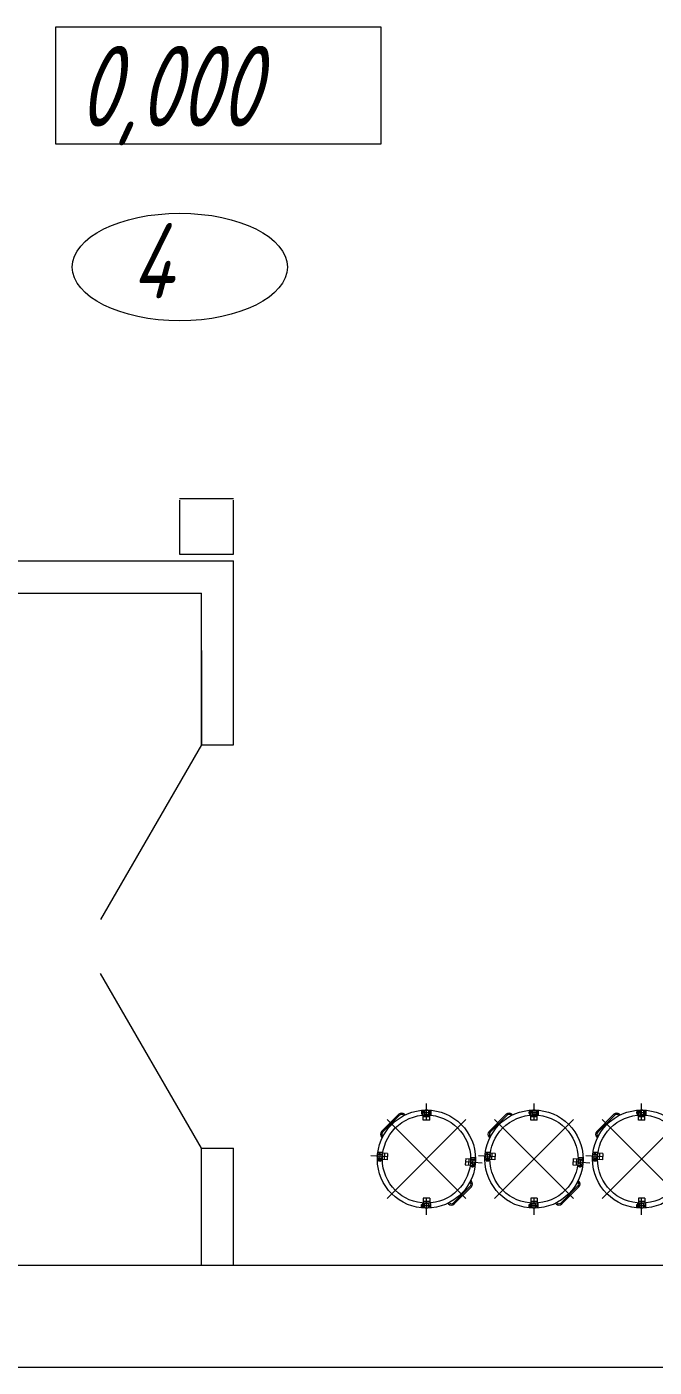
# Model space of a CAD drawing. Header units: millimetres. Extents: x 1337 to 8186, y 1899 to 5236.
# Drawn here: x 5361.6 to 5395.2, y 2680.5 to 2752.3 of the extents above; entities that cross this region are included whole.
import ezdxf

# ---------------------------------------------------------------- set-up
doc = ezdxf.new("R2010")
doc.units = ezdxf.units.MM
doc.layers.add('Линия связи (Вновь)', color=3, linetype='Continuous', lineweight=60)
doc.layers.add('Строительный', color=251, linetype='Continuous', lineweight=13)
doc.styles.add('Simplex', font='simplex.shx', dxfattribs={"width": 0.7, "oblique": 15})

# ---------------------------------------------------------------- blocks, each defined once
blk = doc.blocks.new('A$C178B2837')
at = {"layer": 'Строительный', "ltscale": 100}
for p, q in [((559.648, 357.671), (571.742, 357.671)), ((559.648, 353.3), (559.648, 357.671)), ((571.742, 357.671), (571.742, 353.3)), ((571.742, 353.3), (559.648, 353.3)), ((564.253, 340.124), (566.253, 340.124)), ((564.253, 340.061), (564.253, 338.061)), ((566.253, 338.061), (566.253, 340.061)), ((564.253, 338.061), (566.253, 338.061)), ((534.966, 337.811), (566.263, 337.811)), ((566.263, 330.964), (566.263, 337.811)), ((534.966, 336.61), (565.063, 336.61)), ((565.063, 330.964), (565.063, 336.61)), ((565.063, 330.964), (565.063, 336.61)), ((565.063, 334.467), (565.063, 330.964)), ((565.063, 330.964), (561.313, 324.469)), ((565.063, 330.964), (566.263, 330.964)), ((565.063, 315.964), (561.313, 322.459)), ((573.435, 317.008), (573.435, 317.628)), ((577.435, 317.008), (577.435, 317.628)), ((581.435, 317.008), (581.435, 317.628)), ((571.767, 316.586), (572.403, 317.222)), ((571.802, 316.55), (572.438, 317.187)), ((572.615, 317.222), (572.641, 317.196)), ((573.234, 317.284), (573.555, 317.284)), ((573.288, 317.331), (573.256, 317.331)), ((573.256, 317.331), (573.256, 317.237)), ((573.256, 317.237), (573.288, 317.237)), ((573.288, 317.187), (573.288, 317.372)), ((573.315, 317.008), (573.315, 317.374)), ((573.365, 317.32), (573.315, 317.32)), ((573.555, 317.128), (573.315, 317.128)), ((573.365, 317.345), (573.365, 317.198)), ((573.505, 317.198), (573.365, 317.198)), ((573.505, 317.345), (573.505, 317.198)), ((573.555, 317.32), (573.505, 317.32)), ((573.555, 317.008), (573.555, 317.374)), ((573.555, 317.358), (573.594, 317.358)), ((573.594, 317.202), (573.555, 317.202)), ((573.594, 317.358), (573.594, 317.202)), ((575.767, 316.586), (576.403, 317.222)), ((575.802, 316.55), (576.438, 317.187)), ((576.615, 317.222), (576.641, 317.196)), ((577.234, 317.284), (577.555, 317.284)), ((577.288, 317.331), (577.256, 317.331)), ((577.256, 317.331), (577.256, 317.237)), ((577.256, 317.237), (577.288, 317.237)), ((577.288, 317.187), (577.288, 317.372)), ((577.315, 317.008), (577.315, 317.374)), ((577.365, 317.32), (577.315, 317.32)), ((577.555, 317.128), (577.315, 317.128)), ((577.365, 317.345), (577.365, 317.198)), ((577.505, 317.198), (577.365, 317.198)), ((577.505, 317.345), (577.505, 317.198)), ((577.555, 317.32), (577.505, 317.32)), ((577.555, 317.008), (577.555, 317.374)), ((577.555, 317.358), (577.594, 317.358)), ((577.594, 317.202), (577.555, 317.202)), ((577.594, 317.358), (577.594, 317.202)), ((579.767, 316.586), (580.403, 317.222)), ((579.802, 316.55), (580.438, 317.187)), ((580.615, 317.222), (580.641, 317.196)), ((581.234, 317.284), (581.555, 317.284)), ((581.288, 317.331), (581.256, 317.331)), ((581.256, 317.331), (581.256, 317.237)), ((581.256, 317.237), (581.288, 317.237)), ((581.288, 317.187), (581.288, 317.372)), ((581.315, 317.008), (581.315, 317.374)), ((581.365, 317.32), (581.315, 317.32)), ((581.555, 317.128), (581.315, 317.128)), ((581.365, 317.345), (581.365, 317.198)), ((581.505, 317.198), (581.365, 317.198)), ((581.505, 317.345), (581.505, 317.198)), ((581.555, 317.32), (581.505, 317.32)), ((581.555, 317.008), (581.555, 317.374)), ((581.555, 317.358), (581.594, 317.358)), ((581.594, 317.202), (581.555, 317.202)), ((581.594, 317.358), (581.594, 317.202)), ((574.903, 314.086), (571.968, 317.021)), ((571.968, 314.086), (574.903, 317.021)), ((573.555, 317.008), (573.315, 317.008)), ((578.903, 314.086), (575.968, 317.021)), ((575.968, 314.086), (578.903, 317.021)), ((577.555, 317.008), (577.315, 317.008)), ((582.903, 314.086), (579.968, 317.021)), ((579.968, 314.086), (582.903, 317.021)), ((581.555, 317.008), (581.315, 317.008)), ((571.767, 316.374), (571.792, 316.348)), ((575.767, 316.374), (575.792, 316.348)), ((579.767, 316.374), (579.792, 316.348)), ((565.063, 315.964), (566.263, 315.964)), ((565.063, 311.614), (565.063, 315.964)), ((566.263, 311.614), (566.263, 315.964)), ((571.365, 315.686), (571.983, 315.646)), ((571.991, 315.766), (571.626, 315.789)), ((571.642, 315.788), (571.645, 315.827)), ((571.643, 315.598), (571.789, 315.588)), ((571.645, 315.827), (571.8, 315.817)), ((571.652, 315.738), (571.798, 315.728)), ((571.668, 315.596), (571.665, 315.546)), ((571.68, 315.786), (571.677, 315.736)), ((571.695, 315.463), (571.716, 315.784)), ((571.798, 315.728), (571.789, 315.588)), ((571.8, 315.817), (571.798, 315.778)), ((571.871, 315.774), (571.856, 315.534)), ((571.991, 315.766), (571.976, 315.526)), ((575.091, 315.607), (575.088, 315.568)), ((575.246, 315.597), (575.091, 315.607)), ((575.244, 315.558), (575.246, 315.597)), ((575.365, 315.686), (575.983, 315.646)), ((575.991, 315.766), (575.626, 315.789)), ((575.642, 315.788), (575.645, 315.827)), ((575.643, 315.598), (575.789, 315.588)), ((575.645, 315.827), (575.8, 315.817)), ((575.652, 315.738), (575.798, 315.728)), ((575.668, 315.596), (575.665, 315.546)), ((575.68, 315.786), (575.677, 315.736)), ((575.695, 315.463), (575.716, 315.784)), ((575.798, 315.728), (575.789, 315.588)), ((575.8, 315.817), (575.798, 315.778)), ((575.871, 315.774), (575.856, 315.534)), ((575.991, 315.766), (575.976, 315.526)), ((579.091, 315.607), (579.088, 315.568)), ((579.246, 315.597), (579.091, 315.607)), ((579.244, 315.558), (579.246, 315.597)), ((579.365, 315.686), (579.983, 315.646)), ((579.991, 315.766), (579.626, 315.789)), ((579.642, 315.788), (579.645, 315.827)), ((579.643, 315.598), (579.789, 315.588)), ((579.645, 315.827), (579.8, 315.817)), ((579.652, 315.738), (579.798, 315.728)), ((579.668, 315.596), (579.665, 315.546)), ((579.68, 315.786), (579.677, 315.736)), ((579.695, 315.463), (579.716, 315.784)), ((579.798, 315.728), (579.789, 315.588)), ((579.8, 315.817), (579.798, 315.778)), ((579.871, 315.774), (579.856, 315.534)), ((579.991, 315.766), (579.976, 315.526)), ((571.976, 315.526), (571.61, 315.55)), ((571.796, 315.511), (571.611, 315.523)), ((571.652, 315.52), (571.65, 315.488)), ((571.65, 315.488), (571.743, 315.482)), ((571.743, 315.482), (571.745, 315.514)), ((574.895, 315.58), (574.88, 315.341)), ((574.88, 315.341), (575.245, 315.317)), ((574.887, 315.461), (575.506, 315.421)), ((574.895, 315.58), (575.26, 315.557)), ((575.015, 315.573), (574.999, 315.333)), ((575.056, 315.302), (575.241, 315.29)), ((575.081, 315.518), (575.073, 315.379)), ((575.219, 315.369), (575.073, 315.379)), ((575.228, 315.509), (575.081, 315.518)), ((575.105, 315.267), (575.107, 315.299)), ((575.198, 315.261), (575.105, 315.267)), ((575.15, 315.242), (575.17, 315.563)), ((575.194, 315.371), (575.191, 315.321)), ((575.2, 315.293), (575.198, 315.261)), ((575.206, 315.56), (575.203, 315.511)), ((575.976, 315.526), (575.61, 315.55)), ((575.796, 315.511), (575.611, 315.523)), ((575.652, 315.52), (575.65, 315.488)), ((575.65, 315.488), (575.743, 315.482)), ((575.743, 315.482), (575.745, 315.514)), ((578.895, 315.58), (578.88, 315.341)), ((578.88, 315.341), (579.245, 315.317)), ((578.887, 315.461), (579.506, 315.421)), ((578.895, 315.58), (579.26, 315.557)), ((579.015, 315.573), (578.999, 315.333)), ((579.056, 315.302), (579.241, 315.29)), ((579.081, 315.518), (579.073, 315.379)), ((579.219, 315.369), (579.073, 315.379)), ((579.228, 315.509), (579.081, 315.518)), ((579.105, 315.267), (579.107, 315.299)), ((579.198, 315.261), (579.105, 315.267)), ((579.15, 315.242), (579.17, 315.563)), ((579.194, 315.371), (579.191, 315.321)), ((579.2, 315.293), (579.198, 315.261)), ((579.206, 315.56), (579.203, 315.511)), ((579.976, 315.526), (579.61, 315.55)), ((579.796, 315.511), (579.611, 315.523)), ((579.652, 315.52), (579.65, 315.488)), ((579.65, 315.488), (579.743, 315.482)), ((579.743, 315.482), (579.745, 315.514)), ((575.104, 314.733), (575.078, 314.759)), ((579.104, 314.733), (579.078, 314.759)), ((574.432, 313.92), (575.069, 314.556)), ((574.468, 313.885), (575.104, 314.521)), ((578.432, 313.92), (579.069, 314.556)), ((578.468, 313.885), (579.104, 314.521)), ((573.234, 313.823), (573.555, 313.823)), ((573.256, 313.775), (573.256, 313.869)), ((573.256, 313.869), (573.288, 313.869)), ((573.288, 313.775), (573.256, 313.775)), ((573.288, 313.92), (573.288, 313.735)), ((573.315, 314.098), (573.315, 313.732)), ((573.555, 314.098), (573.315, 314.098)), ((573.555, 313.978), (573.315, 313.978)), ((573.365, 313.787), (573.315, 313.787)), ((573.365, 313.762), (573.365, 313.908)), ((573.505, 313.908), (573.365, 313.908)), ((573.435, 313.478), (573.435, 314.098)), ((573.505, 313.762), (573.505, 313.908)), ((573.555, 313.787), (573.505, 313.787)), ((573.555, 314.098), (573.555, 313.732)), ((573.594, 313.905), (573.555, 313.905)), ((573.555, 313.749), (573.594, 313.749)), ((573.594, 313.749), (573.594, 313.905)), ((574.256, 313.885), (574.23, 313.91)), ((577.234, 313.823), (577.555, 313.823)), ((577.256, 313.775), (577.256, 313.869)), ((577.256, 313.869), (577.288, 313.869)), ((577.288, 313.775), (577.256, 313.775)), ((577.288, 313.92), (577.288, 313.735)), ((577.315, 314.098), (577.315, 313.732)), ((577.555, 314.098), (577.315, 314.098)), ((577.555, 313.978), (577.315, 313.978)), ((577.365, 313.787), (577.315, 313.787)), ((577.365, 313.762), (577.365, 313.908)), ((577.505, 313.908), (577.365, 313.908)), ((577.435, 313.478), (577.435, 314.098)), ((577.505, 313.762), (577.505, 313.908)), ((577.555, 313.787), (577.505, 313.787)), ((577.555, 314.098), (577.555, 313.732)), ((577.594, 313.905), (577.555, 313.905)), ((577.555, 313.749), (577.594, 313.749)), ((577.594, 313.749), (577.594, 313.905)), ((578.256, 313.885), (578.23, 313.91)), ((581.234, 313.823), (581.555, 313.823)), ((581.256, 313.775), (581.256, 313.869)), ((581.256, 313.869), (581.288, 313.869)), ((581.288, 313.775), (581.256, 313.775)), ((581.288, 313.92), (581.288, 313.735)), ((581.315, 314.098), (581.315, 313.732)), ((581.555, 314.098), (581.315, 314.098)), ((581.555, 313.978), (581.315, 313.978)), ((581.365, 313.787), (581.315, 313.787)), ((581.365, 313.762), (581.365, 313.908)), ((581.505, 313.908), (581.365, 313.908)), ((581.435, 313.478), (581.435, 314.098)), ((581.505, 313.762), (581.505, 313.908)), ((581.555, 313.787), (581.505, 313.787)), ((581.555, 314.098), (581.555, 313.732)), ((581.594, 313.905), (581.555, 313.905)), ((581.555, 313.749), (581.594, 313.749)), ((581.594, 313.749), (581.594, 313.905)), ((535.063, 311.614), (655.563, 311.614)), ((535.063, 307.814), (655.563, 307.814))]:
    blk.add_line(p, q, dxfattribs=at)
for centre, radius in [((573.435, 315.553), 1.825), ((573.435, 315.553), 1.64), ((577.435, 315.553), 1.825), ((577.435, 315.553), 1.64), ((581.435, 315.553), 1.825), ((581.435, 315.553), 1.64)]:
    blk.add_circle(centre, radius, dxfattribs=at)
for centre, radius, start, end in [((572.509, 317.116), 0.15, 45, 135), ((572.509, 317.116), 0.1, 45, 135), ((573.435, 317.288), 0.09, 38.948, 141.052), ((573.435, 317.288), 0.09, 218.948, 321.052), ((576.509, 317.116), 0.15, 45, 135), ((576.509, 317.116), 0.1, 45, 135), ((577.435, 317.288), 0.09, 38.948, 141.052), ((577.435, 317.288), 0.09, 218.948, 321.052), ((580.509, 317.116), 0.15, 45, 135), ((580.509, 317.116), 0.1, 45, 135), ((581.435, 317.288), 0.09, 38.948, 141.052), ((581.435, 317.288), 0.09, 218.948, 321.052), ((571.873, 316.48), 0.15, 135, 225), ((571.873, 316.48), 0.1, 135, 225), ((575.873, 316.48), 0.15, 135, 225), ((575.873, 316.48), 0.1, 135, 225), ((579.873, 316.48), 0.15, 135, 225), ((579.873, 316.48), 0.1, 135, 225), ((571.704, 315.664), 0.09, 125.2901, 227.3942), ((571.704, 315.664), 0.09, 305.2901, 47.3942), ((575.704, 315.664), 0.09, 125.2901, 227.3942), ((575.704, 315.664), 0.09, 305.2901, 47.3942), ((579.704, 315.664), 0.09, 125.2901, 227.3942), ((579.704, 315.664), 0.09, 305.2901, 47.3942), ((575.167, 315.443), 0.09, 125.2901, 227.3942), ((575.167, 315.443), 0.09, 305.2901, 47.3942), ((579.167, 315.443), 0.09, 125.2901, 227.3942), ((579.167, 315.443), 0.09, 305.2901, 47.3942), ((574.998, 314.627), 0.1, 315, 45), ((574.998, 314.627), 0.15, 315, 45), ((578.998, 314.627), 0.1, 315, 45), ((578.998, 314.627), 0.15, 315, 45), ((573.435, 313.818), 0.09, 38.948, 141.052), ((573.435, 313.818), 0.09, 218.948, 321.052), ((574.362, 313.991), 0.15, 225, 315), ((574.362, 313.991), 0.1, 225, 315), ((577.435, 313.818), 0.09, 38.948, 141.052), ((577.435, 313.818), 0.09, 218.948, 321.052), ((578.362, 313.991), 0.15, 225, 315), ((578.362, 313.991), 0.1, 225, 315), ((581.435, 313.818), 0.09, 38.948, 141.052), ((581.435, 313.818), 0.09, 218.948, 321.052)]:
    blk.add_arc(centre, radius, start, end, dxfattribs=at)
blk.add_ellipse((564.263, 348.736), major_axis=(-4, 0), ratio=0.5, dxfattribs=at)
at = {"layer": 'Строительный', "ltscale": 100, "style": 'Simplex', "oblique": 15, "width": 0.7}
for s, height, p in [('0,000', 3, (560.466, 353.962)), ('4', 2.8, (562.442, 347.567))]:
    blk.add_text(s, height=height, dxfattribs=at).set_placement(p)

msp = doc.modelspace()

# ---------------------------------------------------------------- block references
at = {"layer": 'Линия связи (Вновь)', "xscale": 1.44, "yscale": 1.44, "zscale": 1.44}
msp.add_blockref('A$C178B2837', (4557.213, 2237.225), dxfattribs=at)

doc.saveas('drawing.dxf')
